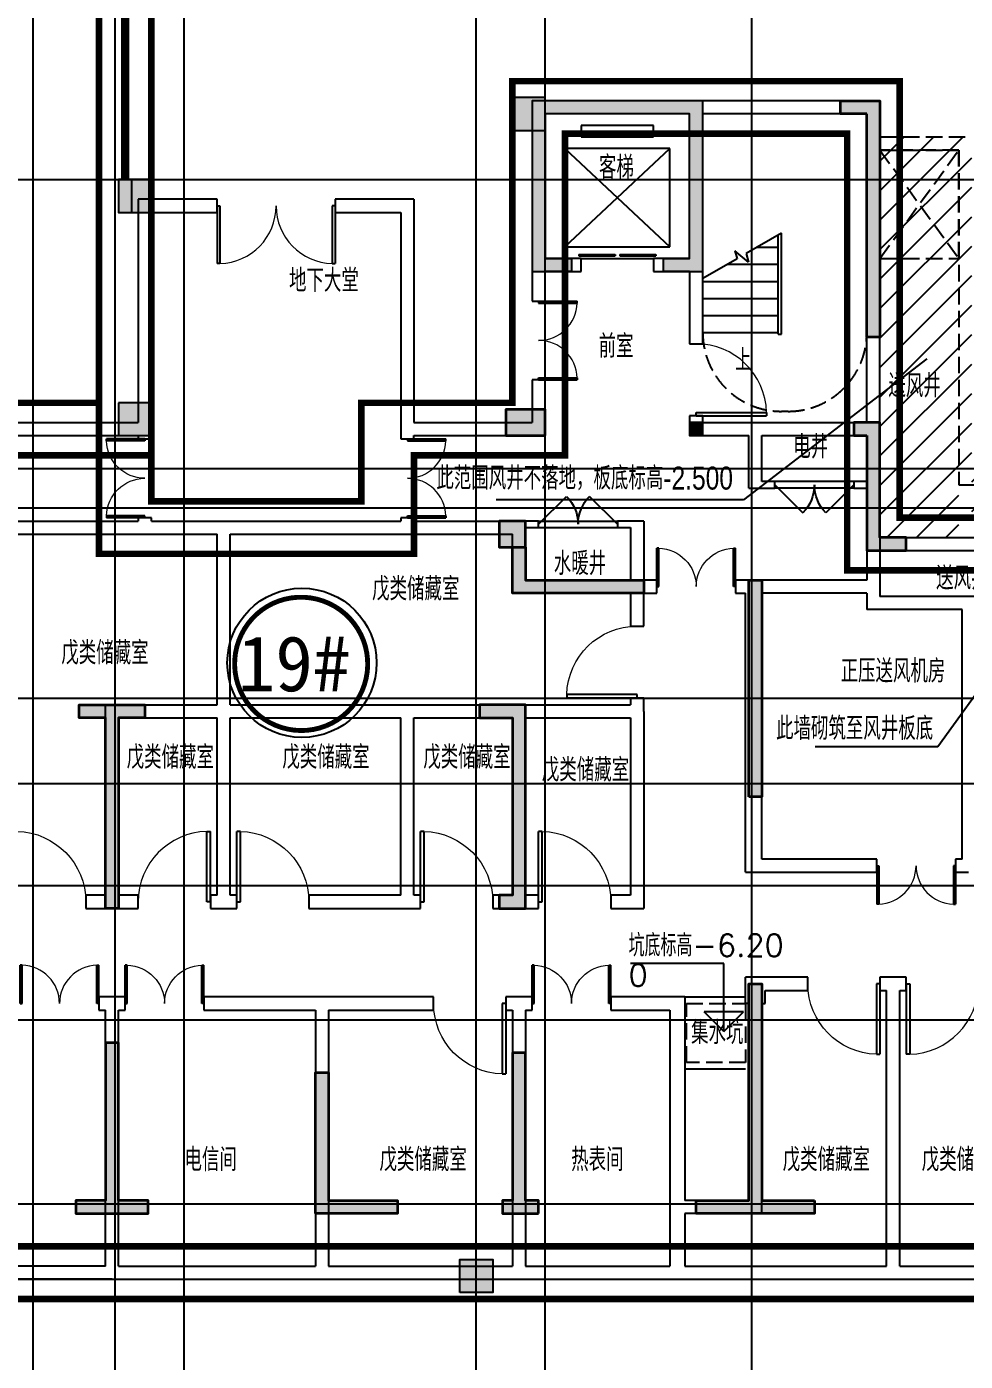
# Model space of a CAD drawing. Extents: x 369444 to 684549, y -549309 to 575337.
# Drawn here: x 538074 to 552374, y 313257 to 333586 of the extents above; entities that cross this region are included whole.
import ezdxf

# ---------------------------------------------------------------- set-up
doc = ezdxf.new("R2010")
doc.units = 0
doc.header["$LTSCALE"] = 1000
doc.header["$MEASUREMENT"] = 0
doc.linetypes.add('__DASH', pattern=[0.35, 0.25, -0.1])
doc.linetypes.add('DASH', pattern=[0.35, 0.25, -0.1])
for name, color, linetype in [('COLUMN', 9, 'Continuous'), ('DIM_LEAD', 3, 'Continuous'), ('DIM_SYMB', 3, 'Continuous'), ('DOTE', 1, 'Continuous'), ('EVTR', 2, 'Continuous'), ('STAIR', 2, 'Continuous'), ('WALL', 9, 'Continuous'), ('WALL-PARAPET', 6, 'Continuous'), ('WINDOW', 4, 'Continuous'), ('主楼编号', 1, 'Continuous'), ('填充', 8, 'Continuous'), ('平面文字图层', 7, 'Continuous'), ('构造柱', 6, 'Continuous'), ('砼墙', 151, 'Continuous'), ('立面填充1图层', 8, 'Continuous'), ('防火分区线', 7, 'Continuous'), ('风井', 7, 'Continuous')]:
    doc.layers.add(name, color=color, linetype=linetype)
doc.layers.add('柱', color=2, linetype='Continuous', lineweight=35)
doc.styles.add('1111111', font='simhei.ttf')
doc.styles.add('_TCH_DIM', font='SIMPLEX', dxfattribs={"bigfont": 'GBCBIG'})
doc.styles.add('HNSJY', font='hnsjy-07.shx', dxfattribs={"width": 0.8, "bigfont": 'hnsjy-hz.shx'})

# ---------------------------------------------------------------- blocks, each defined once
blk = doc.blocks.new('$DorLib2D$00000213')
at = {"color": 0, "linetype": 'DASH', "const_width": 0.02}
blk.add_lwpolyline([(0.5, 0), (-0.5, 0)], dxfattribs=at)
blk = doc.blocks.new('A$C6F0867FE')
at = {"layer": '构造柱'}
for points in [[(100, -5000), (-100, -5000), (-100, -5200), (100, -5200)], [(17700, -5000), (17900, -5000), (17900, -5200), (17700, -5200)]]:
    blk.add_hatch(color=256, dxfattribs=at).paths.add_polyline_path(points)
for points in [[(-100, -5000), (100, -5000), (100, -5200), (-100, -5200)], [(17900, -5000), (17700, -5000), (17700, -5200), (17900, -5200)]]:
    blk.add_lwpolyline(points, close=True, dxfattribs=at)
blk = doc.blocks.new('A$C1A4D5ED0')
at = {"layer": '填充'}
h = blk.add_hatch(color=256, dxfattribs=at)
h.dxf.hatch_style = 1
h.paths.add_polyline_path([(29600, 15350), (29200, 15350), (29200, 15550), (29600, 15550), (29600, 17750), (27400, 17750), (27400, 15550), (27800, 15550), (27800, 15350), (27400, 15350), (27200, 15350), (27200, 17950), (29800, 17950), (29800, 17750), (29800, 15350)])
h = blk.add_hatch(color=256, dxfattribs=at)
h.dxf.hatch_style = 1
h.paths.add_polyline_path([(32300, 17750), (31898, 17750), (31898, 17950), (32500, 17950), (32500, 14350), (32300, 14350)])
h = blk.add_hatch(color=256, dxfattribs=at)
h.dxf.hatch_style = 1
h.paths.add_polyline_path([(27400, 12850), (27400, 13250), (26800, 13250), (26800, 12850)])
h = blk.add_hatch(color=256, dxfattribs=at)
h.dxf.hatch_style = 1
h.paths.add_polyline_path([(32300, 12850), (32300, 11100), (32900, 11100), (32900, 11300), (32500, 11300), (32500, 13050), (32300, 13050), (32100, 13050), (32100, 12850)])
h = blk.add_hatch(color=256, dxfattribs=at)
h.dxf.hatch_style = 1
h.paths.add_polyline_path([(27100, 11150), (27100, 11550), (26700, 11550), (26700, 11150)])
h = blk.add_hatch(color=256, dxfattribs=at)
h.dxf.hatch_style = 1
h.paths.add_polyline_path([(27100, 11150), (27100, 10650), (28900, 10650), (28900, 10450), (27100, 10450), (26900, 10450), (26900, 11150)])
h = blk.add_hatch(color=256, dxfattribs=at)
h.dxf.hatch_style = 1
h.paths.add_polyline_path([(30500, 7350), (30500, 10650), (30700, 10650), (30700, 7350)])
h = blk.add_hatch(color=256, dxfattribs=at)
h.dxf.hatch_style = 1
h.paths.add_polyline_path([(20900, 5650), (20700, 5650), (20700, 8550), (20300, 8550), (20300, 8750), (20900, 8750), (21300, 8750), (21300, 8550), (20900, 8550)])
h = blk.add_hatch(color=256, dxfattribs=at)
h.dxf.hatch_style = 1
h.paths.add_polyline_path([(26900, 5650), (27100, 5650), (27100, 8750), (26900, 8750), (26400, 8750), (26400, 8550), (26900, 8550), (26900, 5850), (26700, 5850), (26700, 5650)])
h = blk.add_hatch(color=256, dxfattribs=at)
h.dxf.hatch_style = 1
h.paths.add_polyline_path([(31500, 1200), (31500, 1000), (30500, 1000), (29700, 1000), (29700, 1200), (30500, 1200), (30500, 4500), (30700, 4500), (30700, 1200)])
h = blk.add_hatch(color=256, dxfattribs=at)
h.dxf.hatch_style = 1
h.paths.add_polyline_path([(20700, 1000), (21351, 1000), (21351, 1200), (20900, 1200), (20900, 3600), (20700, 3600), (20700, 1200), (20249, 1200), (20249, 1000)])
h = blk.add_hatch(color=256, dxfattribs=at)
h.dxf.hatch_style = 1
h.paths.add_polyline_path([(27300, 1000), (27300, 1200), (27100, 1200), (27100, 3450), (26900, 3450), (26900, 1200), (26750, 1200), (26750, 1000), (27100, 1000)])
h = blk.add_hatch(color=256, dxfattribs=at)
h.dxf.hatch_style = 1
h.paths.add_polyline_path([(23900, 1000), (23900, 1200), (23900, 3150), (24100, 3150), (24100, 1200), (25150, 1200), (25150, 1000)])
at = {"layer": '柱', "ltscale": 1}
for points in [[(27400, 12850), (27400, 13250), (26800, 13250), (26800, 12850)], [(27100, 11150), (27100, 11550), (26700, 11550), (26700, 11150)]]:
    blk.add_lwpolyline(points, close=True, dxfattribs=at)
at = {"layer": '砼墙'}
for points in [[(29600, 15350), (29800, 15350), (29800, 17750), (29800, 17950), (27200, 17950), (27200, 15350), (27400, 15350)], [(29600, 15350), (29200, 15350), (29200, 15550), (29600, 15550), (29600, 17750), (27400, 17750), (27400, 15550), (27800, 15550), (27800, 15350), (27400, 15350)]]:
    blk.add_lwpolyline(points, dxfattribs=at)
at = {"layer": '砼墙', "lineweight": 35, "ltscale": 1}
for points in [[(32300, 17750), (31898, 17750), (31898, 17950), (32500, 17950), (32500, 14350), (32300, 14350)], [(30500, 7350), (30500, 10650), (30700, 10650), (30700, 7350)], [(20900, 5650), (20700, 5650), (20700, 8550), (20300, 8550), (20300, 8750), (20900, 8750), (21300, 8750), (21300, 8550), (20900, 8550)], [(31500, 1200), (31500, 1000), (30500, 1000), (29700, 1000), (29700, 1200), (30500, 1200), (30500, 4500), (30700, 4500), (30700, 1200)], [(20700, 1000), (21351, 1000), (21351, 1200), (20900, 1200), (20900, 3600), (20700, 3600), (20700, 1200), (20249, 1200), (20249, 1000)], [(27300, 1000), (27300, 1200), (27100, 1200), (27100, 3450), (26900, 3450), (26900, 1200), (26750, 1200), (26750, 1000), (27100, 1000)], [(23900, 1000), (23900, 1200), (23900, 3150), (24100, 3150), (24100, 1200), (25150, 1200), (25150, 1000)]]:
    blk.add_lwpolyline(points, close=True, dxfattribs=at)
for points in [[(32300, 12850), (32300, 11100), (32900, 11100), (32900, 11300), (32500, 11300), (32500, 13050), (32300, 13050), (32100, 13050), (32100, 12850), (32300, 12850)], [(27100, 11150), (27100, 10650), (28900, 10650), (28900, 10450), (27100, 10450), (26900, 10450), (26900, 11150), (27100, 11150)], [(26900, 5650), (27100, 5650), (27100, 8750), (26900, 8750), (26400, 8750), (26400, 8550), (26900, 8550), (26900, 5850), (26700, 5850), (26700, 5650), (26900, 5650)]]:
    blk.add_lwpolyline(points, dxfattribs=at)
blk = doc.blocks.new('$DorLib2D$00000002')
for p, q in [((-0.5, 0), (-0.5, 0.4875)), ((-0.475, 0.4875), (-0.5, 0.4875)), ((-0.475, 0), (-0.475, 0.4875)), ((0.475, 0), (0.475, 0.4875)), ((0.475, 0.4875), (0.5, 0.4875)), ((0.5, 0), (0.5, 0.4875)), ((-0.5, 0), (-0.475, 0)), ((0.5, 0), (0.475, 0))]:
    blk.add_line(p, q)
at = {"lineweight": 13}
for centre, start, end in [((-0.4875, 0), 0, 88.53072), ((0.4875, 0), 91.46928, 180)]:
    blk.add_arc(centre, 0.4875, start, end, dxfattribs=at)
blk = doc.blocks.new('$DorLib2D$00000116')
at = {"color": 0}
for p, q in [((-0.5, 0), (-0.146, 0.354)), ((0.5, 0), (0.146, 0.354))]:
    blk.add_line(p, q, dxfattribs=at)
for centre, start, end in [((-0.5, 0), 0, 45), ((0.5, 0), 135, 180)]:
    blk.add_arc(centre, 0.5, start, end, dxfattribs=at)
blk = doc.blocks.new('$DorLib2D$00000001')
for p, q in [((0.45, 0.975), (0.5, 0.975)), ((0.45, 0), (0.45, 0.975)), ((0.5, 0), (0.5, 0.975)), ((0.5, 0), (0.45, 0))]:
    blk.add_line(p, q)
at = {"lineweight": 13}
blk.add_arc((0.475, 0), 0.975, 91.4693, 180, dxfattribs=at)
blk = doc.blocks.new('$DORLIB2D$00000127')
at = {"color": 0}
for points in [[(-0.533, 0.795), (-0.533, 0.69)], [(-0.033, 0.795), (-0.533, 0.795)], [(-0.033, 0.795), (-0.033, 0.69)], [(0.533, 0.795), (0.033, 0.795)], [(0.033, 0.795), (0.033, 0.69)], [(0.533, 0.795), (0.533, 0.69)], [(-0.033, 0.69), (-0.533, 0.69)], [(0.533, 0.69), (0.033, 0.69)], [(0.5, 0.5), (-0.5, 0.5)]]:
    blk.add_lwpolyline(points, dxfattribs=at)
blk = doc.blocks.new('column500')
h = blk.add_hatch(color=0)
h.dxf.hatch_style = 1
h.paths.add_polyline_path([(-216381, -381440), (-215881, -381440), (-215881, -380940), (-216381, -380940)])
at = {"color": 0}
blk.add_lwpolyline([(-216381, -381440), (-215881, -381440), (-215881, -380940), (-216381, -380940)], close=True, dxfattribs=at)

msp = doc.modelspace()

# ---------------------------------------------------------------- hatches: boundary and pattern name
at = {"layer": '立面填充1图层'}
h = msp.add_hatch(dxfattribs=at)
h.set_pattern_fill('ANSI31', color=256, scale=200)
h.set_pattern_definition([(45, (63215.28, 754725.3), (-224.5064, 224.5064), [])])
h.paths.add_polyline_path([(551074.5, 325807), (552474.5, 325807), (552474.5, 331907.1), (551074.5, 331907.1)])
h.paths.add_polyline_path([(552274.5, 325807), (554574.5, 325807), (554574.5, 326807), (552274.5, 326807)])

# ---------------------------------------------------------------- linework, layer by layer
at = {"layer": 'DIM_LEAD'}
for p, q in [((551788, 328528.7), (548993.1, 326380.8)), ((548993.1, 326380.8), (545225.3, 326380.8)), ((554208.3, 325743.1), (551955.7, 322617.7)), ((551955.7, 322617.7), (550086.1, 322617.7)), ((548694.6, 319319.4), (547274.3, 319319.4)), ((548694.6, 318283), (548694.6, 319319.4)), ((548099.5, 318807), (549024.5, 318807)), ((548694.6, 318283), (548394.6, 318583)), ((548994.6, 318583), (548394.6, 318583)), ((548694.6, 318283), (548994.6, 318583)), ((549024.5, 317707), (548099.5, 317707))]:
    msp.add_line(p, q, dxfattribs=at)
at = {"layer": 'DIM_LEAD', "linetype": 'DASH'}
msp.add_lwpolyline([(548124.5, 317807), (548124.5, 318707), (549024.5, 318707), (549024.5, 317807)], close=True, dxfattribs=at)
at = {"layer": 'DIM_SYMB'}
msp.add_lwpolyline([(548974.5, 328797, 0, 0, 0), (548974.5, 329667, 80, 0, 0), (548974.5, 329967, 0, 0, 0)], format="xyseb", dxfattribs=at)
at = {"layer": 'DOTE', "color": 8}
for p, q in [((538174.5, 261807), (538174.5, 476704.8)), ((539424.5, 59364.2), (539424.5, 476704.8)), ((540474.5, 59364.2), (540474.5, 476704.8)), ((544924.5, 59364.2), (544924.5, 476704.8)), ((545974.5, 261807), (545974.5, 476704.8)), ((549124.5, 261807), (549124.5, 476704.8))]:
    msp.add_line(p, q, dxfattribs=at)
at = {"layer": 'DOTE', "color": 8, "lineweight": -2}
for p, q in [((377844.4, 331257), (624570.9, 331257)), ((377844.4, 326857), (624570.9, 326857)), ((377844.4, 326257.1), (624570.9, 326257.1)), ((377844.4, 323357), (624570.9, 323357)), ((377844.4, 322056.9), (624570.9, 322056.9)), ((377844.4, 320507), (624570.9, 320507)), ((377844.4, 318456.9), (624570.9, 318456.9)), ((377844.4, 315657), (624570.9, 315657)), ((377844.4, 314506.9), (624570.9, 314506.9))]:
    msp.add_line(p, q, dxfattribs=at)
at = {"layer": 'EVTR'}
for p, q in [((546524.5, 332082), (546524.5, 331907)), ((547624.5, 332082), (546524.5, 332082)), ((547624.5, 331907), (547624.5, 332082)), ((546524.5, 331907), (547624.5, 331907)), ((546274.5, 331732), (546274.5, 330232)), ((547874.5, 331732), (546274.5, 331732)), ((546274.5, 331732), (547874.5, 330232)), ((546274.5, 330232), (547874.5, 331732)), ((547874.5, 330232), (547874.5, 331732)), ((546274.5, 330232), (547874.5, 330232))]:
    msp.add_line(p, q, dxfattribs=at)
at = {"layer": 'STAIR'}
for p, q in [((549574.5, 330443.4), (549035, 330131.9)), ((549524.5, 328902), (549524.5, 330414.5)), ((549574.5, 328927), (549574.5, 330443.4)), ((549574.5, 328902), (549574.5, 330443.4)), ((549069.9, 330001.5), (548863.9, 330174.4)), ((548863.9, 330174.4), (548896.7, 330052.1)), ((549199.6, 330227), (549524.5, 330227)), ((548896.7, 330052.1), (548374.5, 329750.6)), ((548749.3, 329967), (549524.5, 329967)), ((549035, 330131.9), (549069.9, 330001.5)), ((548374.5, 328927), (548374.5, 329750.6)), ((548374.5, 329707), (549524.5, 329707)), ((548374.5, 329447), (549524.5, 329447)), ((548374.5, 329187), (549524.5, 329187)), ((548374.5, 328927), (549524.5, 328927)), ((549524.5, 328902), (549574.5, 328902))]:
    msp.add_line(p, q, dxfattribs=at)
at = {"layer": 'STAIR', "color": 8, "linetype": 'DASH'}
msp.add_line((549674.5, 327727), (549574.5, 327727), dxfattribs=at)
for centre, start, end in [((549574.5, 328927), 180, 270), ((549674.5, 328927), 270, 0)]:
    msp.add_arc(centre, 1200, start, end, dxfattribs=at)
at = {"layer": 'WALL'}
for p, q in [((548274.5, 332457), (545774.5, 332457)), ((545774.5, 332457), (545774.5, 329957)), ((551074.5, 332457), (548274.5, 332457)), ((551074.5, 331907.1), (551074.5, 332457)), ((548174.5, 332257), (545974.5, 332257)), ((545974.5, 332257), (545974.5, 330057)), ((548174.5, 330057), (548174.5, 332257)), ((550874.5, 332257), (548374.5, 332257)), ((548374.5, 329957), (548374.5, 332257)), ((550874.5, 331807.1), (550874.5, 332257)), ((550874.5, 327557), (550874.5, 331807.1)), ((551074.5, 327457), (551074.5, 331707.1)), ((539774.5, 330957), (539774.5, 327557)), ((540974.5, 330957), (539774.5, 330957)), ((540974.5, 330757), (540974.5, 330957)), ((543974.5, 330957), (542774.5, 330957)), ((542774.5, 330957), (542774.5, 330757)), ((543974.5, 330957), (543974.5, 327557)), ((539974.5, 330757), (539974.5, 327457)), ((539974.5, 330757), (540974.5, 330757)), ((542774.5, 330757), (543774.5, 330757)), ((543774.5, 330757), (543774.5, 327457)), ((545774.5, 329957), (545774.5, 329407)), ((546524.5, 330057), (545974.5, 330057)), ((546524.5, 329857), (546524.5, 330057)), ((548174.5, 330057), (547624.5, 330057)), ((547624.5, 330057), (547624.5, 329857)), ((548374.5, 328757), (548374.5, 329957)), ((545974.5, 329857), (546524.5, 329857)), ((545974.5, 329407), (545974.5, 329857)), ((547624.5, 329857), (548174.5, 329857)), ((548174.5, 329857), (548174.5, 328757)), ((545774.5, 329407), (545974.5, 329407)), ((548174.5, 328757), (548374.5, 328757)), ((545974.5, 328207), (545774.5, 328207)), ((545774.5, 328207), (545774.5, 327557)), ((545974.5, 327357), (545974.5, 328207)), ((533474.5, 327557), (539774.5, 327557)), ((543974.5, 327557), (545774.5, 327557)), ((548374.5, 327657), (548174.5, 327657)), ((548174.5, 327657), (548174.5, 327357)), ((548374.5, 327557), (548374.5, 327657)), ((548374.5, 327557), (549174.5, 327557)), ((549174.5, 327557), (550874.5, 327557)), ((533274.5, 327357), (539774.5, 327357)), ((539774.5, 327357), (539774.5, 327307)), ((539774.5, 327307), (539974.5, 327307)), ((539974.5, 327307), (539974.5, 327457)), ((543774.5, 327457), (543774.5, 327307)), ((543774.5, 327307), (543974.5, 327307)), ((543974.5, 327307), (543974.5, 327357)), ((543974.5, 327357), (545974.5, 327357)), ((548174.5, 327357), (549074.5, 327357)), ((549074.5, 326557), (549074.5, 327357)), ((549274.5, 326657), (549274.5, 327357)), ((549274.5, 327357), (550874.5, 327357)), ((550874.5, 327357), (550874.5, 326657)), ((551074.5, 327457), (551074.5, 326657)), ((549074.5, 326557), (549474.5, 326557)), ((549474.5, 326657), (549274.5, 326657)), ((549474.5, 326557), (549474.5, 326657)), ((550874.5, 326657), (550674.5, 326657)), ((550674.5, 326657), (550674.5, 326557)), ((550674.5, 326557), (550874.5, 326557)), ((550874.5, 326557), (550874.5, 325707)), ((551074.5, 326657), (551074.5, 325707)), ((539974.5, 326107), (539774.5, 326107)), ((539774.5, 326107), (539774.5, 326057)), ((539974.5, 326057), (539974.5, 326107)), ((543974.5, 326107), (543774.5, 326107)), ((543774.5, 326107), (543774.5, 326057)), ((543974.5, 326057), (543974.5, 326107)), ((537674.5, 326057), (539774.5, 326057)), ((539974.5, 326057), (541074.5, 326057)), ((541074.5, 326057), (543774.5, 326057)), ((543974.5, 326057), (545574.5, 326057)), ((545874.5, 326057), (545574.5, 326057)), ((545674.5, 325157), (545674.5, 325957)), ((545674.5, 325957), (545874.5, 325957)), ((545874.5, 325957), (545874.5, 326057)), ((547474.5, 326057), (547074.5, 326057)), ((547074.5, 326057), (547074.5, 325957)), ((547074.5, 325957), (547274.5, 325957)), ((547274.5, 325957), (547274.5, 325157)), ((547474.5, 326057), (547474.5, 325157)), ((537774.5, 325857), (539874.5, 325857)), ((539874.5, 325857), (540974.5, 325857)), ((540974.5, 323257), (540974.5, 325857)), ((541174.5, 323257), (541174.5, 325857)), ((541174.5, 325857), (543874.5, 325857)), ((543874.5, 325857), (545474.5, 325857)), ((545474.5, 324957), (545474.5, 325857)), ((550874.5, 325707), (550874.5, 325157)), ((551074.5, 325707), (551074.5, 325057)), ((547274.5, 325157), (545674.5, 325157)), ((547674.5, 325157), (547474.5, 325157)), ((547674.5, 324957), (547674.5, 325157)), ((549174.5, 325157), (548874.5, 325157)), ((548874.5, 325157), (548874.5, 324957)), ((550874.5, 325157), (549174.5, 325157)), ((547274.5, 324957), (545474.5, 324957)), ((547274.5, 324957), (547274.5, 324457)), ((547474.5, 324957), (547674.5, 324957)), ((547474.5, 324457), (547474.5, 324957)), ((548874.5, 324957), (549024.5, 324957)), ((549024.5, 320707), (549024.5, 324957)), ((549274.5, 320907), (549274.5, 324957)), ((550874.5, 324957), (549274.5, 324957)), ((550874.5, 324957), (550874.5, 324707)), ((551074.5, 325057), (551074.5, 324907)), ((552524.5, 324907), (551074.5, 324907)), ((552324.5, 324707), (550874.5, 324707)), ((552324.5, 320907), (552324.5, 324707)), ((547274.5, 324457), (547474.5, 324457)), ((539274.5, 323257), (540974.5, 323257)), ((539274.5, 320357), (539274.5, 323257)), ((541174.5, 323257), (543874.5, 323257)), ((543874.5, 323257), (545574.5, 323257)), ((545574.5, 323257), (547274.5, 323257)), ((547474.5, 323357), (547274.5, 323357)), ((547274.5, 323357), (547274.5, 323257)), ((547474.5, 323157), (547474.5, 323357)), ((539474.5, 323057), (540974.5, 323057)), ((539474.5, 320357), (539474.5, 323057)), ((540974.5, 320357), (540974.5, 323057)), ((541174.5, 320357), (541174.5, 323057)), ((541174.5, 323057), (543774.5, 323057)), ((543774.5, 320357), (543774.5, 323057)), ((543974.5, 320357), (543974.5, 323057)), ((543974.5, 323057), (545474.5, 323057)), ((545474.5, 323057), (545474.5, 320357)), ((545674.5, 323057), (545674.5, 320357)), ((545674.5, 323057), (547274.5, 323057)), ((547274.5, 323057), (547274.5, 320357)), ((547474.5, 323157), (547474.5, 320157)), ((551024.5, 320907), (549274.5, 320907)), ((551024.5, 320707), (551024.5, 320907)), ((552324.5, 320907), (552224.5, 320907)), ((552224.5, 320907), (552224.5, 320707)), ((549024.5, 320707), (551024.5, 320707)), ((552224.5, 320707), (552424.5, 320707)), ((539274.5, 320357), (538974.5, 320357)), ((538974.5, 320357), (538974.5, 320157)), ((539774.5, 320357), (539474.5, 320357)), ((539774.5, 320157), (539774.5, 320357)), ((540974.5, 320357), (540874.5, 320357)), ((540874.5, 320357), (540874.5, 320157)), ((541274.5, 320357), (541174.5, 320357)), ((541274.5, 320157), (541274.5, 320357)), ((543774.5, 320357), (542374.5, 320357)), ((542374.5, 320357), (542374.5, 320157)), ((544074.5, 320357), (543974.5, 320357)), ((544074.5, 320157), (544074.5, 320357)), ((545474.5, 320357), (545174.5, 320357)), ((545174.5, 320357), (545174.5, 320157)), ((545874.5, 320357), (545674.5, 320357)), ((545874.5, 320157), (545874.5, 320357)), ((547274.5, 320357), (546974.5, 320357)), ((546974.5, 320357), (546974.5, 320157)), ((538974.5, 320157), (539374.5, 320157)), ((539374.5, 320157), (539774.5, 320157)), ((540874.5, 320157), (541074.5, 320157)), ((541074.5, 320157), (541274.5, 320157)), ((542374.5, 320157), (543874.5, 320157)), ((543874.5, 320157), (544074.5, 320157)), ((545174.5, 320157), (545574.5, 320157)), ((545574.5, 320157), (545874.5, 320157)), ((546974.5, 320157), (547474.5, 320157)), ((549974.5, 319107), (549024.5, 319107)), ((549024.5, 318707), (549024.5, 319107)), ((549974.5, 318907), (549974.5, 319107)), ((551274.5, 319107), (551074.5, 319107)), ((551074.5, 319107), (551074.5, 318907)), ((551474.5, 319107), (551274.5, 319107)), ((551474.5, 318907), (551474.5, 319107)), ((539374.5, 318807), (539174.5, 318807)), ((539174.5, 318807), (539174.5, 318607)), ((539574.5, 318807), (539374.5, 318807)), ((539574.5, 318607), (539574.5, 318807)), ((542574.5, 318807), (540774.5, 318807)), ((540774.5, 318807), (540774.5, 318607)), ((544274.5, 318807), (542574.5, 318807)), ((544274.5, 318607), (544274.5, 318807)), ((545574.5, 318807), (545374.5, 318807)), ((545374.5, 318807), (545374.5, 318607)), ((545774.5, 318807), (545574.5, 318807)), ((545774.5, 318607), (545774.5, 318807)), ((548099.5, 318807), (546974.5, 318807)), ((546974.5, 318807), (546974.5, 318607)), ((548099.5, 318807), (548099.5, 315707)), ((549324.5, 318907), (549974.5, 318907)), ((549324.5, 318707), (549324.5, 318907)), ((551074.5, 318907), (551174.5, 318907)), ((551174.5, 314707), (551174.5, 318907)), ((551374.5, 314707), (551374.5, 318907)), ((551374.5, 318907), (551474.5, 318907)), ((539174.5, 318607), (539274.5, 318607)), ((539274.5, 314707), (539274.5, 318607)), ((539474.5, 318607), (539574.5, 318607)), ((539474.5, 314707), (539474.5, 318607)), ((540774.5, 318607), (542474.5, 318607)), ((542474.5, 318607), (542474.5, 314707)), ((542674.5, 318607), (544274.5, 318607)), ((542674.5, 318607), (542674.5, 314707)), ((545374.5, 318607), (545474.5, 318607)), ((545474.5, 318607), (545474.5, 314707)), ((545674.5, 318607), (545774.5, 318607)), ((545674.5, 318607), (545674.5, 314707)), ((546974.5, 318607), (547874.5, 318607)), ((547874.5, 318607), (547874.5, 315607)), ((549074.5, 318707), (549024.5, 318707)), ((549074.5, 315707), (549074.5, 318707)), ((549274.5, 318707), (549324.5, 318707)), ((549274.5, 315507), (549274.5, 318707)), ((547874.5, 315607), (547874.5, 314707)), ((549074.5, 315707), (548099.5, 315707)), ((548099.5, 315507), (548099.5, 314707)), ((549274.5, 315507), (548099.5, 315507)), ((539274.5, 314707), (536274.5, 314707)), ((539474.5, 314707), (542474.5, 314707)), ((542674.5, 314707), (545474.5, 314707)), ((545674.5, 314707), (547874.5, 314707)), ((548099.5, 314707), (551174.5, 314707)), ((551374.5, 314707), (553374.5, 314707)), ((539374.5, 314507), (536174.5, 314507)), ((539374.5, 314507), (542574.5, 314507)), ((542574.5, 314507), (545574.5, 314507)), ((545574.5, 314507), (547974.5, 314507)), ((547974.5, 314507), (551274.5, 314507)), ((551274.5, 314507), (553474.5, 314507))]:
    msp.add_line(p, q, dxfattribs=at)
at = {"layer": 'WALL', "linetype": '__DASH'}
for p, q in [((551074.5, 331907.1), (552474.5, 331907.1)), ((551074.5, 331707.1), (552274.5, 331707.1)), ((552274.5, 331707.1), (552274.5, 326607)), ((552274.5, 326607), (554574.5, 326607))]:
    msp.add_line(p, q, dxfattribs=at)
at = {"layer": 'WALL', "linetype": 'ByBlock'}
for p, q in [((539674.5, 331257), (539474.5, 331257)), ((539474.5, 331257), (539474.5, 330757)), ((539674.5, 330757), (539674.5, 331257)), ((539474.5, 330757), (539674.5, 330757))]:
    msp.add_line(p, q, dxfattribs=at)
at = {"layer": 'WALL-PARAPET'}
for p, q in [((551074.5, 325807), (553474.5, 325807)), ((551074.5, 325607), (553474.5, 325607))]:
    msp.add_line(p, q, dxfattribs=at)
at = {"layer": 'WINDOW'}
for p, q in [((550674.5, 326657), (549474.5, 326657)), ((550674.5, 326557), (549474.5, 326557)), ((545874.5, 326057), (547074.5, 326057)), ((545874.5, 325957), (547074.5, 325957))]:
    msp.add_line(p, q, dxfattribs=at)
at = {"layer": '主楼编号', "color": 1, "const_width": 74.2}
msp.add_lwpolyline([(541820.8, 324799.7, -1.0298753), (542630.7, 322935.4, -0.964386), (541820.8, 324799.7, 0.2933541)], format="xyb", dxfattribs=at)
at = {"layer": '主楼编号', "color": 1}
msp.add_circle((542268, 323896.3), 1137.2, dxfattribs=at)
at = {"layer": '防火分区线', "color": 130, "linetype": 'DASH', "ltscale": 8, "const_width": 100}
for points in [[(451074.5, 342907), (542174.5, 342907), (542174.5, 339691.3), (539974.5, 337491.3), (539974.5, 327057), (532974.5, 327057), (532974.5, 329757), (532474.5, 329757), (532474.5, 332157), (528174.5, 332157), (528174.5, 325307), (524224.5, 325307), (524224.5, 326357), (518024.5, 326357), (518024.5, 325807), (502674.5, 325807)], [(451874.5, 342107), (541374.5, 342107), (541374.5, 340022.7), (539174.5, 337822.7), (539174.5, 327857), (533774.5, 327857), (533774.5, 330557), (533274.5, 330557), (533274.5, 332957), (527374.5, 332957), (527374.5, 326107), (525024.5, 326107), (525024.5, 327157), (517224.5, 327157), (517224.5, 326607), (501874.5, 326607)]]:
    msp.add_lwpolyline(points, dxfattribs=at)
at = {"layer": '防火分区线', "color": 2, "linetype": 'DASH', "ltscale": 8, "const_width": 100}
for points in [[(539174.5, 337822.7), (539174.5, 325557), (543974.5, 325557), (543974.5, 327057), (546274.5, 327057), (546274.5, 331957), (550574.5, 331957), (550574.5, 325307), (553074.5, 325307), (553074.5, 324557), (556074.5, 324557), (556074.5, 315007), (529974.5, 315007)], [(539974.5, 337491.3), (539974.5, 326357), (543174.5, 326357), (543174.5, 327857), (545474.5, 327857), (545474.5, 332757), (551374.5, 332757), (551374.5, 326107), (553874.5, 326107), (553874.5, 325357), (556874.5, 325357), (556874.5, 314207), (529174.5, 314207)]]:
    msp.add_lwpolyline(points, dxfattribs=at)
at = {"layer": '风井', "linetype": 'DASH'}
for p, q in [((551074.5, 331707.1), (552274.5, 330057.1)), ((551074.5, 330057.1), (552274.5, 331707.1))]:
    msp.add_line(p, q, dxfattribs=at)
msp.add_lwpolyline([(551074.5, 331707.1), (551074.5, 330057.1), (552274.5, 330057.1), (552274.5, 331707.1)], close=True, dxfattribs=at)

# ---------------------------------------------------------------- block references
for name, p in [('A$C1A4D5ED0', (518574.5, 314507)), ('A$C6F0867FE', (530474.5, 332557))]:
    msp.add_blockref(name, p)
at = {"layer": 'COLUMN', "color": 8, "rotation": 270}
for p in [(926914.4, 116126), (920914.4, 114876.1), (920914.4, 111476)]:
    msp.add_blockref('column500', p, dxfattribs=at)
at = {"layer": 'COLUMN', "color": 8, "xscale": -1, "rotation": 270}
msp.add_blockref('column500', (926114.4, 530687.8), dxfattribs=at)
at = {"layer": 'WINDOW'}
for name, p, xscale, yscale, zscale, rotation in [('$DorLib2D$00000213', (539574.5, 334432), -6350, 6350, -6350, 269.9999998768642), ('$DorLib2D$00000002', (541874.5, 330857), 1800, 1800, -1800, 180), ('$DorLib2D$00000002', (545874.5, 328807), 1200, 1200, 1200, 270), ('$DorLib2D$00000001', (548274.5, 328207), 1100, 1100, -1100, 270), ('$DorLib2D$00000002', (539874.5, 326707), -1200, 1200, 1200, 90), ('$DorLib2D$00000002', (543874.5, 326707), 1200, 1200, -1200, 270), ('$DorLib2D$00000116', (550074.5, 326607), -1200, 1200, -1200, 180), ('$DorLib2D$00000001', (547374.5, 323907), -1100, 1100, 1100, 90), ('$DorLib2D$00000002', (551624.5, 320807), 1200, 1200, 1200, 180), ('$DorLib2D$00000001', (550524.5, 319007), -1100, 1100, 1100, 180), ('$DorLib2D$00000001', (552024.5, 319007), 1100, 1100, -1100, 180), ('$DorLib2D$00000001', (544824.5, 318707), -1100, 1100, 1100, 180)]:
    msp.add_blockref(name, p, dxfattribs=dict(at, xscale=xscale, yscale=yscale, zscale=zscale, rotation=rotation))
for name, p, xscale, yscale, zscale in [('$DORLIB2D$00000127', (547074.5, 329957), -1100, 200, -1100), ('$DorLib2D$00000116', (546474.5, 326007), -1200, 1200, -1200), ('$DorLib2D$00000002', (548274.5, 325057), -1200, 1200, 1200), ('$DorLib2D$00000001', (538424.5, 320257), -1100, 1100, 1100), ('$DorLib2D$00000001', (540324.5, 320257), 1100, 1100, -1100), ('$DorLib2D$00000001', (541824.5, 320257), -1100, 1100, 1100), ('$DorLib2D$00000001', (544624.5, 320257), -1100, 1100, 1100), ('$DorLib2D$00000001', (546424.5, 320257), -1100, 1100, 1100), ('$DorLib2D$00000002', (538574.5, 318707), 1200, 1200, -1200), ('$DorLib2D$00000002', (540174.5, 318707), -1200, 1200, -1200), ('$DorLib2D$00000002', (546374.5, 318707), -1200, 1200, -1200)]:
    msp.add_blockref(name, p, dxfattribs=dict(at, xscale=xscale, yscale=yscale, zscale=zscale))

# ---------------------------------------------------------------- texts
at = {"layer": 'DIM_LEAD', "color": 7, "style": 'HNSJY', "width": 0.8}
for s, p in [('此范围风井不落地，板底标高-2.500', (544315.5, 326535.4)), ('此墙砌筑至风井板底', (549490.8, 322722.7))]:
    msp.add_text(s, height=350, dxfattribs=at).set_placement(p)
at = {"layer": 'DIM_LEAD', "color": 7, "style": '_TCH_DIM'}
for s, height, p in [('坑底标高-6.20', 337.59, (547244.3, 319424.4)), ('0', 337.6, (547244.3, 318969.4))]:
    msp.add_text(s, height=height, dxfattribs=at).set_placement(p)
at = {"layer": 'DIM_SYMB', "color": 7, "style": '_TCH_DIM'}
msp.add_text('上', height=337.6, dxfattribs=at).set_placement((548870.2, 328342))
at = {"layer": '主楼编号', "color": 1, "style": '1111111'}
msp.add_text('19#', height=843.75, rotation=0, dxfattribs=at).set_placement((541287.8, 323463.5))
at = {"layer": '平面文字图层', "style": 'HNSJY', "width": 0.8}
for s, p in [('客梯', (546792.9, 331267.6)), ('地下大堂', (542071, 329546.5)), ('前室', (546787.8, 328545.2)), ('送风井', (551202.4, 327941.6)), ('电井', (549753.2, 327011.1)), ('水暖井', (546104.7, 325235.8)), ('送风井', (551929.8, 325012.7)), ('戊类储藏室', (543337.1, 324847.5)), ('戊类储藏室', (538602.1, 323873.5)), ('正压送风机房', (550474.6, 323596.6)), ('戊类储藏室', (539597.7, 322284.6)), ('戊类储藏室', (541969.2, 322284.6)), ('戊类储藏室', (544117.3, 322284.6)), ('戊类储藏室', (545922.8, 322090.3)), ('集水坑', (548196.6, 318088.7)), ('戊类储藏室', (543448.8, 316154.2)), ('戊类储藏室', (549592.3, 316154.2)), ('戊类储藏室', (551710.2, 316154.2))]:
    msp.add_text(s, height=350, dxfattribs=at).set_placement(p)
at = {"layer": '平面文字图层', "color": 3, "style": 'HNSJY', "width": 0.8}
for s, p in [('电信间', (540478.1, 316154.2)), ('热表间', (546369.8, 316154.2))]:
    msp.add_text(s, height=350, dxfattribs=at).set_placement(p)

doc.saveas('drawing.dxf')
